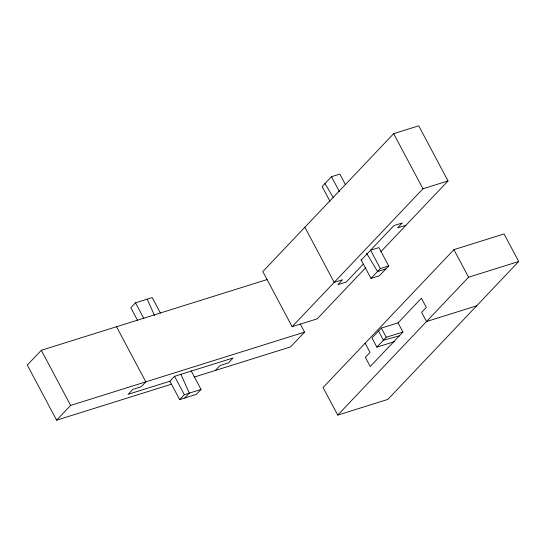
<?xml version="1.0" encoding="UTF-8"?>
<svg xmlns="http://www.w3.org/2000/svg" width="546" height="546" viewBox="0 0 546 546"><rect width="100%" height="100%" fill="white"/><g stroke="black" fill="none" stroke-linecap="round" stroke-linejoin="round"><path stroke-width="0.82" d="M267.124 279.559L41.319 350.286L27.3 365.062L56.607 420.181L171.396 384.227M160.408 313.015L152.204 297.584L135.49 302.818L130.822 307.739L137.599 320.488M56.607 420.181L70.625 405.405L304.572 332.132L300.211 323.942M345.427 184.582L339.844 174.085L331.49 176.699L322.147 186.548L329.961 201.249M380.855 251.733L448.027 180.938L418.714 125.819L393.652 133.668L262.81 271.567L292.124 326.685L317.185 318.837L365.67 267.745M116.516 326.733L145.823 381.852L141.148 386.78L132.794 389.4L128.126 394.321L169.902 381.238L174.57 376.31L233.06 357.992L228.385 362.919L220.031 365.533L215.356 370.461M169.902 381.238L179.668 399.611L184.343 394.69L201.051 389.455L191.08 370.707M184.685 398.041L189.353 393.113L180.992 374.481M201.051 389.455L196.376 394.376L179.668 399.611M292.124 326.685L422.959 188.793L448.027 180.938M361.22 260.046L393.932 225.573L402.286 222.959L397.611 227.88L405.971 225.266M363.151 264.203L346.212 282.057L337.858 284.671L342.533 279.75L334.179 282.364L304.866 227.238M304.572 332.132L290.554 346.908L194.192 377.088M361.022 259.671L370.993 278.419L380.337 268.571L388.691 265.957L378.924 247.584L370.57 250.198L380.337 268.571M388.691 265.957L379.347 275.805L370.993 278.419M453.917 249.652L323.075 387.544L337.735 415.11L387.865 399.406L518.7 261.507L504.047 233.947L453.917 249.652L468.57 277.211L337.735 415.11M476.644 305.835L426.515 321.533L421.628 312.346L426.303 307.425L421.416 298.232L398.054 322.857L381.347 328.091L371.997 337.94L376.883 347.133L394.601 341.584M376.883 347.133L386.227 337.278L402.941 332.05L398.054 322.857M402.941 332.05L370.229 366.523L365.342 357.337L370.017 352.409L365.131 343.222M385.892 268.912L377.532 271.526L366.666 253.358M468.57 277.211L518.7 261.507M399.713 335.701L383.422 340.233L378.542 331.047M324.945 183.599L333.203 197.406M393.652 133.668L422.959 188.793M331.49 176.699L339.462 191.701M381.347 328.091L386.227 337.278M135.49 302.818L143.864 318.564M174.57 376.31L184.343 394.69M41.319 350.286L70.625 405.405M147.188 299.153L154.504 315.458"/></g></svg>
